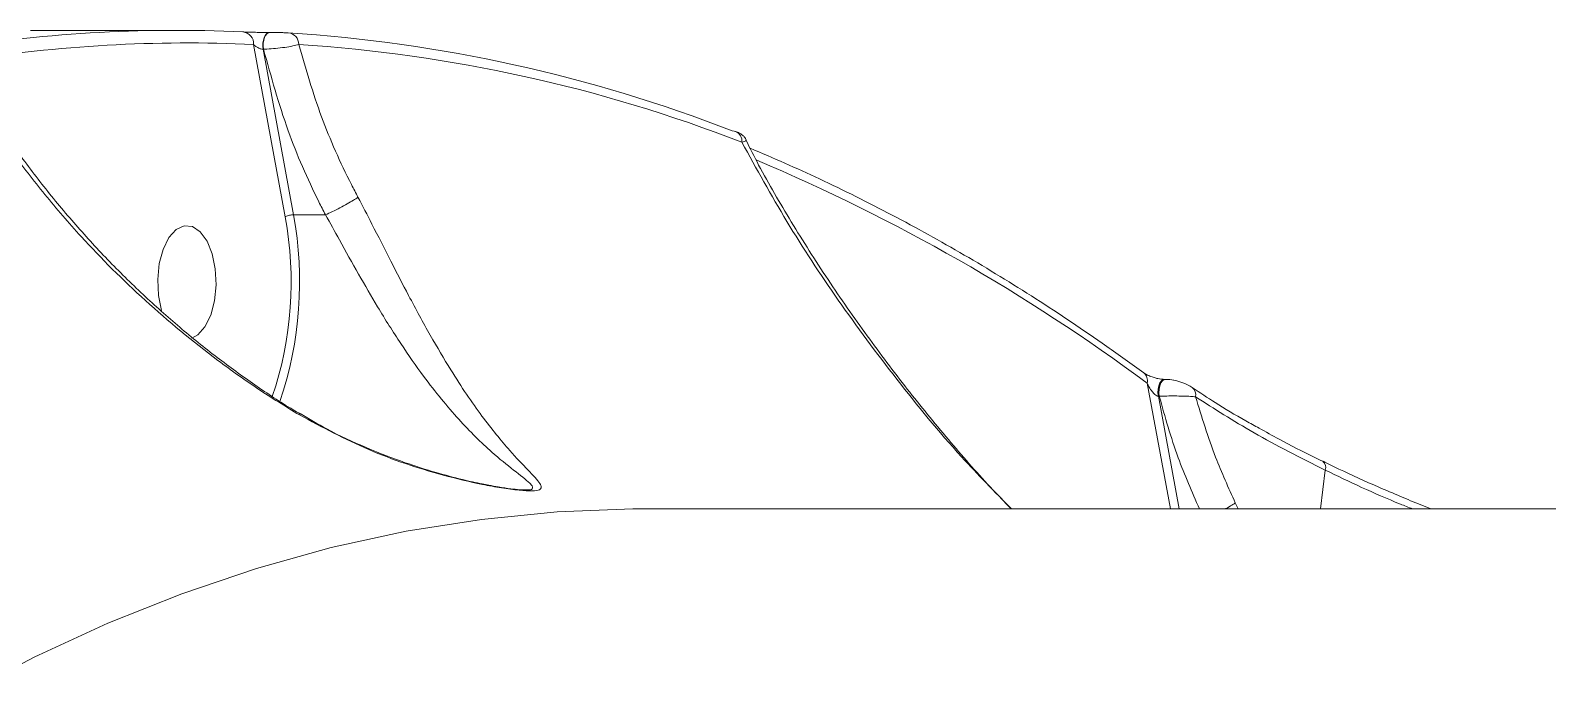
# Model space of a CAD drawing. Header units: millimetres. Extents: x -5550 to 7488, y -4093 to 4627.
# Drawn here: x -2043.6 to -1923.2, y 2360 to 2412.8 of the extents above; entities that cross this region are included whole.
import ezdxf

# ---------------------------------------------------------------- set-up
doc = ezdxf.new("R2010")
doc.units = ezdxf.units.MM
doc.layers.add('DIKOM_ОБЪЕКТ', color=7, linetype='Continuous')

msp = doc.modelspace()

# ---------------------------------------------------------------- linework, layer by layer
at = {"layer": 'DIKOM_ОБЪЕКТ', "color": 7, "linetype": 'Continuous', "lineweight": 15}
for p, q in [((-2032.043, 2412.844), (-2043.614, 2412.844)), ((-2025.896, 2411.718), (-2023.39, 2398.032)), ((-2024.612, 2412.676), (-2024.64, 2412.676)), ((-2024.64, 2412.676), (-2024.625, 2412.675)), ((-2024.612, 2412.676), (-2024.597, 2412.675)), ((-2025.125, 2411.341), (-2025.097, 2411.341)), ((-2022.718, 2398.197), (-2025.125, 2411.341)), ((-2020.186, 2398.197), (-2022.718, 2398.197)), ((-2020.186, 2398.197), (-2020.179, 2398.198)), ((-1953.5, 2385.129), (-1953.575, 2385.129)), ((-1954.955, 2384.831), (-1953.102, 2374.844)), ((-1951.355, 2384.465), (-1951.383, 2384.485)), ((-1954.059, 2383.79), (-1953.984, 2383.79)), ((-1952.4, 2374.844), (-1954.059, 2383.79)), ((-1941.184, 2374.844), (-1940.813, 2377.93)), ((-1732.688, 2374.844), (-1994.799, 2374.844)), ((-1947.733, 2374.844), (-1947.95, 2375.317))]:
    msp.add_line(p, q, dxfattribs=at)
at = {"layer": 'DIKOM_ОБЪЕКТ', "color": 7, "linetype": 'Continuous', "lineweight": 15, "flags": 128}
for points in [[(-2025.125, 2411.341), (-2025.152, 2411.577), (-2025.15, 2411.819), (-2025.117, 2412.052), (-2025.056, 2412.264), (-2024.971, 2412.441), (-2024.867, 2412.573), (-2024.749, 2412.653), (-2024.64, 2412.676)], [(-2025.097, 2411.341), (-2025.124, 2411.577), (-2025.122, 2411.819), (-2025.089, 2412.052), (-2025.028, 2412.264), (-2024.943, 2412.441), (-2024.839, 2412.573), (-2024.721, 2412.653), (-2024.612, 2412.676)], [(-1987.636, 2404.822), (-1987.73, 2404.849), (-1987.887, 2404.866)], [(-2033.193, 2390.594), (-2033.438, 2391.783), (-2033.501, 2393.058), (-2033.376, 2394.316), (-2033.073, 2395.454), (-2032.618, 2396.381), (-2032.047, 2397.022), (-2031.406, 2397.324), (-2030.747, 2397.263), (-2030.124, 2396.844), (-2029.586, 2396.101), (-2029.178, 2395.094), (-2028.933, 2393.905), (-2028.871, 2392.63), (-2028.995, 2391.372), (-2029.298, 2390.234), (-2029.753, 2389.307), (-2030.324, 2388.666), (-2030.785, 2388.412)], [(-1954.059, 2383.79), (-1954.089, 2384.069), (-1954.077, 2384.352), (-1954.024, 2384.617), (-1953.935, 2384.843), (-1953.817, 2385.011), (-1953.679, 2385.108), (-1953.577, 2385.129)], [(-1953.984, 2383.79), (-1954.014, 2384.069), (-1954.002, 2384.352), (-1953.949, 2384.617), (-1953.86, 2384.843), (-1953.742, 2385.011), (-1953.605, 2385.108), (-1953.497, 2385.129)], [(-2049.09, 2360.012), (-2043.298, 2363.056), (-2037.46, 2365.756), (-2031.583, 2368.108), (-2025.671, 2370.112), (-2019.731, 2371.765), (-2013.767, 2373.065), (-2007.786, 2374.011), (-2001.793, 2374.603), (-1995.793, 2374.839), (-1994.799, 2374.844)]]:
    msp.add_lwpolyline(points, dxfattribs=at)
at = {"layer": 'DIKOM_ОБЪЕКТ', "color": 7, "linetype": 'Continuous', "lineweight": 15}
for centre, radius, start, end in [((-2032.036, 2300.699), 112.144, 87.29333, 99.67598), ((-2031.18, 2300.024), 111.819, 87.29165, 99.2018), ((-2026.816, 2411.798), 0.923, 355.05244, 85.333), ((-2030.614, 2294.956), 117.923, 68.75679, 86.37002), ((-2023.215, 2411.738), 0.907, 358.62187, 85.78277), ((-2029.758, 2294.288), 117.664, 68.75692, 86.36997), ((-1987.96, 2404.047), 0.839, 353.84642, 67.30318), ((-2044.277, 2264.436), 149.912, 53.42816, 67.10223), ((-2051.289, 2392.838), 28.378, 341.33809, 10.5459), ((-2052.027, 2392.881), 29.787, 341.37666, 10.28057), ((-1955.712, 2385.029), 0.783, 345.39271, 51.11989), ((-1951.832, 2383.895), 0.743, 348.39874, 50.04617), ((-1941.405, 2378.139), 0.628, 340.57979, 49.46395)]:
    msp.add_arc(centre, radius, start, end, dxfattribs=at)
for points, knots in [([(-2024.625, 2412.675), (-2024.692, 2412.675), (-2024.91, 2412.676), (-2025.345, 2412.68), (-2025.89, 2412.69), (-2026.398, 2412.704), (-2026.626, 2412.713), (-2026.741, 2412.718)], [0, 0, 0, 0, 0.0931597, 0.3039006, 0.5302278, 0.7651936, 1, 1, 1, 1]), ([(-2025.896, 2411.718), (-2025.851, 2411.674), (-2025.763, 2411.588), (-2025.58, 2411.472), (-2025.4, 2411.392), (-2025.269, 2411.357), (-2025.186, 2411.343), (-2025.148, 2411.342), (-2025.125, 2411.341)], [0, 0, 0, 0, 0.2685515, 0.5229495, 0.7426372, 0.8690895, 0.9242395, 1, 1, 1, 1]), ([(-2025.097, 2411.341), (-2025.008, 2411.344), (-2024.715, 2411.356), (-2024.134, 2411.402), (-2023.409, 2411.49), (-2022.743, 2411.601), (-2022.453, 2411.678), (-2022.308, 2411.716)], [0, 0, 0, 0, 0.0942501, 0.3122778, 0.5411733, 0.7714075, 1, 1, 1, 1]), ([(-2023.148, 2412.643), (-2023.226, 2412.647), (-2023.382, 2412.655), (-2023.729, 2412.665), (-2024.104, 2412.672), (-2024.403, 2412.675), (-2024.552, 2412.675), (-2024.597, 2412.675)], [0, 0, 0, 0, 0.2336986, 0.4673741, 0.6956046, 0.9087332, 1, 1, 1, 1]), ([(-2017.602, 2399.599), (-2017.775, 2399.93), (-2018.86, 2402.009), (-2020.653, 2406.019), (-2021.749, 2409.792), (-2022.308, 2411.716)], [0, 0, 0, 0, 0.0849928, 0.5334697, 1, 1, 1, 1]), ([(-2022.199, 2382.395), (-2022.384, 2382.501), (-2023.615, 2383.208), (-2025.83, 2384.697), (-2028.848, 2386.877), (-2031.816, 2389.28), (-2034.72, 2391.874), (-2037.531, 2394.65), (-2040.215, 2397.581), (-2042.749, 2400.65), (-2045.099, 2403.817), (-2047.193, 2407.045), (-2048.535, 2409.283), (-2049.1, 2410.438), (-2049.135, 2410.51)], [0, 0, 0, 0, 0.0151972, 0.1014905, 0.190723, 0.2830463, 0.3784405, 0.4766824, 0.577319, 0.6798123, 0.7844901, 0.8889525, 0.9931545, 1, 1, 1, 1]), ([(-2025.097, 2411.341), (-2024.503, 2409.174), (-2023.376, 2405.064), (-2021.476, 2400.718), (-2020.362, 2398.541), (-2020.186, 2398.197)], [0, 0, 0, 0, 0.4843404, 0.9185237, 1, 1, 1, 1]), ([(-2049.352, 2410.049), (-2048.005, 2407.76), (-2045.968, 2404.299), (-2042.493, 2399.791), (-2039.057, 2395.798), (-2034.567, 2391.314), (-2029.752, 2387.332), (-2025.581, 2384.355), (-2023.358, 2382.986), (-2022.247, 2382.302)], [0, 0, 0, 0, 0.2227142, 0.3367328, 0.4507477, 0.6310017, 0.8132769, 0.906645, 1, 1, 1, 1]), ([(-1986.791, 2404.161), (-1986.824, 2404.222), (-1986.901, 2404.361), (-1987.074, 2404.523), (-1987.299, 2404.674), (-1987.466, 2404.764), (-1987.611, 2404.808), (-1987.639, 2404.816)], [0, 0, 0, 0, 0.1523348, 0.3510479, 0.5678305, 0.9181674, 1, 1, 1, 1]), ([(-1987.125, 2403.957), (-1986.993, 2404.001), (-1986.77, 2404.076), (-1986.801, 2404.13), (-1986.813, 2404.152)], [0, 0, 0, 0, 0.5942866, 1, 1, 1, 1]), ([(-1987.125, 2403.957), (-1985.968, 2401.857), (-1983.654, 2397.656), (-1979.519, 2391.366), (-1974.885, 2385.125), (-1970.342, 2379.555), (-1967.069, 2376.212), (-1965.729, 2374.844)], [0, 0, 0, 0, 0.2104821, 0.4209712, 0.6359982, 0.8510015, 1, 1, 1, 1]), ([(-1965.743, 2374.844), (-1966.299, 2375.42), (-1968.039, 2377.225), (-1970.799, 2380.398), (-1974.07, 2384.399), (-1977.255, 2388.637), (-1980.344, 2393.068), (-1983.213, 2397.599), (-1985.384, 2401.307), (-1986.481, 2403.483), (-1986.818, 2404.15)], [0, 0, 0, 0, 0.0625067, 0.1957339, 0.3343069, 0.4785068, 0.6296539, 0.7833585, 0.9336201, 1, 1, 1, 1]), ([(-1955.221, 2385.638), (-1956.2, 2386.347), (-1959.039, 2388.401), (-1963.781, 2391.573), (-1969.46, 2395.052), (-1975.186, 2398.227), (-1980.856, 2401.039), (-1984.625, 2402.722), (-1986.47, 2403.478), (-1986.474, 2403.48)], [0, 0, 0, 0, 0.0962606, 0.2789437, 0.4616006, 0.6442146, 0.8267788, 0.9996269, 1, 1, 1, 1]), ([(-2022.247, 2382.302), (-2020.437, 2381.332), (-2016.769, 2379.366), (-2011.777, 2377.722), (-2008.214, 2376.866), (-2006.18, 2376.496), (-2004.772, 2376.307), (-2003.688, 2376.249), (-2003.032, 2376.36), (-2003.018, 2376.598), (-2003.284, 2377.078), (-2004.069, 2377.88), (-2005.678, 2379.581), (-2007.752, 2382.106), (-2009.903, 2385.278), (-2011.867, 2388.6), (-2013.459, 2391.531), (-2015.009, 2394.532), (-2016.353, 2397.192), (-2017.233, 2398.888), (-2017.602, 2399.599)], [0, 0, 0, 0, 0.0952094, 0.1929563, 0.2447994, 0.2710702, 0.2981689, 0.3242901, 0.3503873, 0.3910746, 0.4019424, 0.4719634, 0.5438084, 0.6393959, 0.7378512, 0.7988542, 0.8613646, 0.9113746, 0.9628378, 1, 1, 1, 1]), ([(-2017.602, 2399.599), (-2017.613, 2399.591), (-2017.706, 2399.523), (-2017.957, 2399.358), (-2018.446, 2399.07), (-2019.031, 2398.753), (-2019.644, 2398.442), (-2020.001, 2398.279), (-2020.179, 2398.198)], [0, 0, 0, 0, 0.0259756, 0.2096007, 0.4072063, 0.6047839, 0.8023789, 1, 1, 1, 1]), ([(-2023.39, 2398.032), (-2023.383, 2398.036), (-2023.364, 2398.049), (-2023.307, 2398.079), (-2023.2, 2398.121), (-2023.041, 2398.163), (-2022.871, 2398.191), (-2022.769, 2398.195), (-2022.718, 2398.197)], [0, 0, 0, 0, 0.0536634, 0.1415057, 0.3560661, 0.57068, 0.7853487, 1, 1, 1, 1]), ([(-2020.179, 2398.198), (-2020.179, 2398.198), (-2019.803, 2397.54), (-2018.94, 2395.941), (-2017.551, 2393.462), (-2015.927, 2390.658), (-2014.196, 2387.911), (-2012.04, 2384.816), (-2009.572, 2381.836), (-2007.194, 2379.477), (-2005.183, 2377.869), (-2004.202, 2377.111), (-2003.735, 2376.653), (-2003.673, 2376.444), (-2003.948, 2376.328), (-2004.308, 2376.349), (-2004.343, 2376.351)], [0, 0, 0, 0, 0.0000339, 0.0534221, 0.1277884, 0.2022375, 0.2942547, 0.3863915, 0.5318908, 0.6776081, 0.782863, 0.8877199, 0.9033912, 0.9607232, 0.9961978, 1, 1, 1, 1]), ([(-1953.577, 2385.13), (-1953.611, 2385.13), (-1953.69, 2385.131), (-1953.873, 2385.15), (-1954.117, 2385.194), (-1954.425, 2385.273), (-1954.769, 2385.393), (-1955.07, 2385.536), (-1955.17, 2385.605), (-1955.214, 2385.635)], [0, 0, 0, 0, 0.063038, 0.1466944, 0.2567424, 0.3960627, 0.5806386, 0.8163238, 1, 1, 1, 1]), ([(-1952.855, 2385.059), (-1953.048, 2385.098), (-1953.271, 2385.144), (-1953.471, 2385.124), (-1953.497, 2385.121)], [0, 0, 0, 0, 0.8717884, 1, 1, 1, 1]), ([(-1954.955, 2384.831), (-1954.902, 2384.724), (-1954.792, 2384.496), (-1954.589, 2384.194), (-1954.384, 2383.962), (-1954.23, 2383.844), (-1954.126, 2383.797), (-1954.081, 2383.792), (-1954.059, 2383.79)], [0, 0, 0, 0, 0.2759579, 0.5812338, 0.7841122, 0.9045829, 0.9531168, 1, 1, 1, 1]), ([(-1951.388, 2384.478), (-1951.439, 2384.514), (-1951.67, 2384.68), (-1952.14, 2384.866), (-1952.621, 2385.031), (-1952.843, 2385.057), (-1952.855, 2385.059)], [0, 0, 0, 0, 0.1343415, 0.6075105, 0.9796644, 1, 1, 1, 1]), ([(-1946.059, 2381.25), (-1946.413, 2381.444), (-1947.661, 2382.125), (-1949.451, 2383.204), (-1950.76, 2384.073), (-1951.354, 2384.466)], [0, 0, 0, 0, 0.1785426, 0.6276318, 1, 1, 1, 1]), ([(-1953.984, 2383.79), (-1953.791, 2383.796), (-1953.403, 2383.809), (-1952.735, 2383.811), (-1952.077, 2383.801), (-1951.5, 2383.779), (-1951.228, 2383.756), (-1951.104, 2383.745)], [0, 0, 0, 0, 0.1950937, 0.3899041, 0.5934557, 0.8140376, 1, 1, 1, 1]), ([(-1953.984, 2383.79), (-1953.528, 2382.154), (-1952.683, 2379.124), (-1951.393, 2376.193), (-1950.799, 2374.844)], [0, 0, 0, 0, 0.5400428, 1, 1, 1, 1]), ([(-1951.104, 2383.745), (-1949.628, 2382.796), (-1946.64, 2380.873), (-1942.771, 2378.919), (-1940.813, 2377.93)], [0, 0, 0, 0, 0.493767, 1, 1, 1, 1]), ([(-1947.95, 2375.317), (-1948.495, 2376.523), (-1949.745, 2379.284), (-1950.614, 2382.138), (-1951.104, 2383.745)], [0, 0, 0, 0, 0.436569, 1, 1, 1, 1]), ([(-2022.247, 2382.302), (-2022.236, 2382.321), (-2022.202, 2382.382), (-2022.2, 2382.39), (-2022.198, 2382.396)], [0, 0, 0, 0, 0.328206, 1, 1, 1, 1]), ([(-2007.21, 2376.726), (-2007.384, 2376.757), (-2008.056, 2376.879), (-2009.469, 2377.204), (-2011.517, 2377.746), (-2014.073, 2378.562), (-2016.981, 2379.686), (-2019.785, 2380.974), (-2021.491, 2381.993), (-2022.19, 2382.41)], [0, 0, 0, 0, 0.0359856, 0.1393948, 0.2759622, 0.4347483, 0.6363077, 0.8510645, 1, 1, 1, 1]), ([(-1940.994, 2378.621), (-1941.209, 2378.723), (-1942.437, 2379.304), (-1944.146, 2380.185), (-1945.535, 2380.959), (-1946.059, 2381.25)], [0, 0, 0, 0, 0.1171038, 0.6676286, 1, 1, 1, 1]), ([(-1934.837, 2375.84), (-1935.412, 2376.081), (-1937.106, 2376.79), (-1939.161, 2377.725), (-1940.571, 2378.418), (-1940.988, 2378.624)], [0, 0, 0, 0, 0.2656312, 0.7824633, 1, 1, 1, 1]), ([(-1940.813, 2377.93), (-1938.904, 2377.008), (-1936.711, 2375.949), (-1934.202, 2374.971), (-1933.877, 2374.844)], [0, 0, 0, 0, 0.8704248, 1, 1, 1, 1]), ([(-2004.343, 2376.347), (-2004.358, 2376.346), (-2004.43, 2376.345), (-2004.825, 2376.366), (-2005.505, 2376.44), (-2006.343, 2376.559), (-2006.958, 2376.677), (-2007.21, 2376.726)], [0, 0, 0, 0, 0.0478408, 0.2353838, 0.4846408, 0.788346, 1, 1, 1, 1]), ([(-1932.423, 2374.844), (-1932.687, 2374.947), (-1933.52, 2375.269), (-1934.302, 2375.609), (-1934.837, 2375.84)], [0, 0, 0, 0, 0.3170521, 1, 1, 1, 1]), ([(-1948.76, 2374.844), (-1948.745, 2374.852), (-1948.534, 2374.957), (-1948.263, 2375.115), (-1948.038, 2375.256), (-1947.962, 2375.309), (-1947.95, 2375.317)], [0, 0, 0, 0, 0.0430169, 0.6005971, 0.9379531, 1, 1, 1, 1])]:
    msp.add_open_spline(points, degree=3, knots=knots, dxfattribs=at)

doc.saveas('drawing.dxf')
